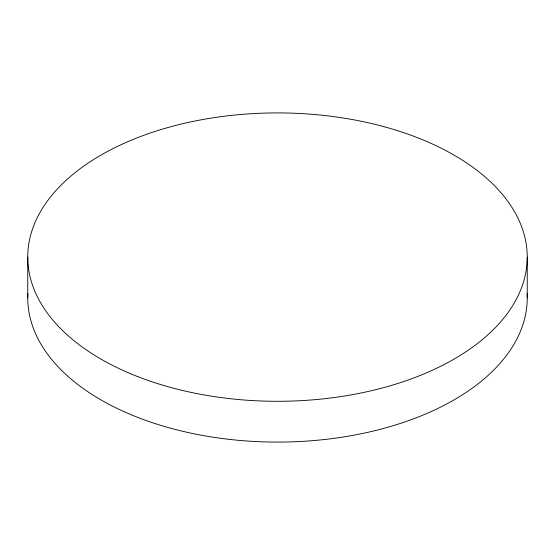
<?xml version="1.0" encoding="UTF-8"?>
<svg xmlns="http://www.w3.org/2000/svg" width="555" height="555" viewBox="0 0 555 555"><rect width="100%" height="100%" fill="white"/><g stroke="black" fill="none" stroke-linecap="round" stroke-linejoin="round"><path stroke-width="0.83" d="M527.25 257.111L527.25 297.889M27.75 257.111L27.75 297.889M527.139 293.602A249.75 144.189 0 0 1 277.5 442.085A249.75 144.189 0 0 1 27.861 293.602M137.515 376.519A249.75 144.189 0 0 0 526.612 267.392A249.75 144.189 0 0 0 168.373 127.407A249.75 144.189 0 0 0 137.515 376.519"/></g></svg>
